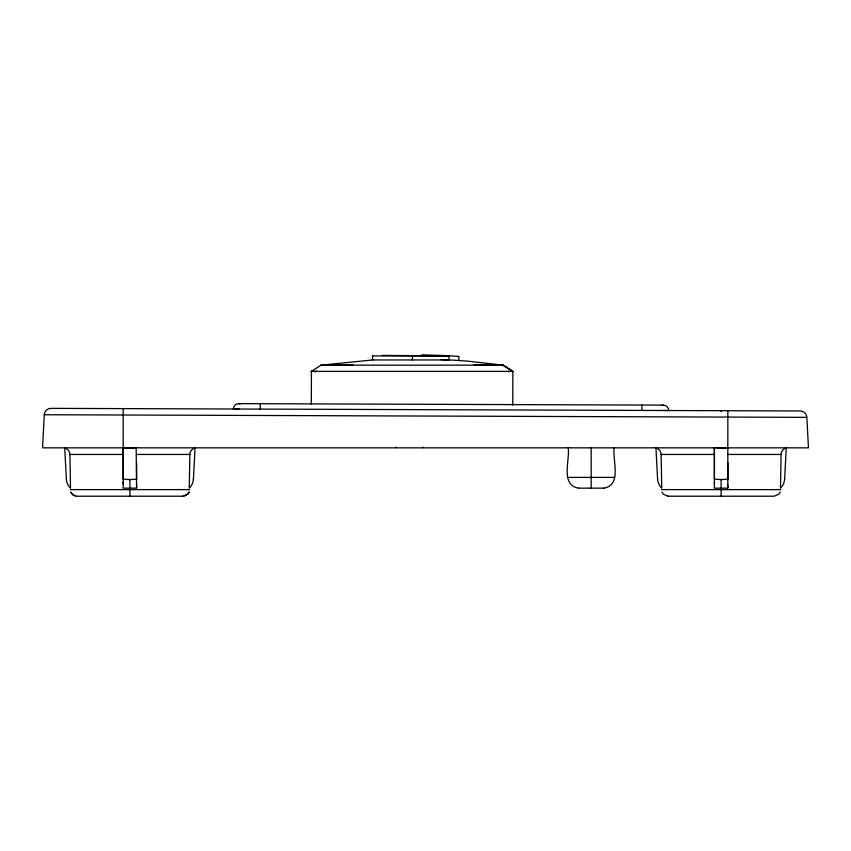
<?xml version="1.0" encoding="UTF-8"?>
<svg xmlns="http://www.w3.org/2000/svg" width="851" height="851" viewBox="0 0 851 851"><rect width="100%" height="100%" fill="white"/><g stroke="black" fill="none" stroke-linecap="round" stroke-linejoin="round"><path stroke-width="1.28" d="M123.172 483.996L123.172 482.209M123.725 448.041L123.172 448.02L123.172 479.06L126.299 479.39A47.496 47.433 0 0 0 129.895 479.528A50.018 49.943 0 0 0 135.798 479.156L136.447 479.081M129.895 479.528L129.895 496.197M136.607 487.846L136.607 485.134M136.607 479.719L136.607 462.87M396.343 447.137L396.343 447.7M423.213 447.137L423.202 447.7M372.302 359.962L448.977 359.962L448.977 355.931L382.269 355.399M714.393 483.996L714.393 482.209M714.946 448.041L714.393 448.02L714.393 479.06L717.51 479.39A47.496 47.433 0 0 0 721.105 479.528A50.018 49.943 0 0 0 727.02 479.156L727.52 479.102M721.105 479.528L721.105 496.197M727.828 487.846L727.828 485.134M727.828 479.719L727.828 462.87M260.236 409.097L260.257 403.736M311.317 404.289L311.434 371.387L509.313 371.387M512.749 405.182L512.866 371.313M641.856 410.427L641.877 405.065M721.127 411.437L721.137 410.767M727.85 410.746L727.828 447.839M123.193 408.64L123.172 447.839M193.4 479.443L195.049 448.02A6.734 6.734 0 0 0 189.858 454.445L189.273 488.144A13.573 13.573 0 0 0 193.411 479.06M784.622 479.443L786.271 448.02A6.734 6.734 0 0 0 781.08 454.445L780.495 488.144A13.573 13.573 0 0 0 784.633 479.06M568.255 447.839C569.968 460.285 560.181 485.134 578.574 488.155M44.284 414.735L42.55 447.839L808.45 447.839L806.854 417.341A6.723 6.723 0 0 0 800.163 410.98L51.017 408.363A6.723 6.723 0 0 0 44.284 414.735L806.631 417.352M372.589 355.931L372.515 359.962M780.282 492.069L778.825 494.24L774.112 496.207L668.099 496.207M310.902 371.685L321.125 365.153L322.465 365.153M184.167 496.08L187.603 494.24L189.06 492.069L187.603 494.24L182.891 496.207M603.784 488.155C622.177 485.134 612.38 460.285 614.103 447.839M513.015 371.706L503.164 365.153L466.933 361.069L444.222 359.569M511.068 371.334L512.855 371.334L508.717 368.632M510.015 371.376L512.738 371.344L502.888 365.153M372.674 359.962L320.912 365.175L503.335 365.153M136.139 448.041L136.607 488.144L123.172 488.155L123.172 448.02M135.905 448.051L132.394 448.105M132.277 448.105L125.257 448.073M503.175 365.175L473.677 365.153M721.605 448.115L725.935 448.062M721.786 448.115L718.021 448.094M326.827 365.175L321.221 365.175M372.344 355.931L448.977 355.931M325.22 365.175L353.154 365.153M311.934 370.951L312.711 370.962M66.378 479.443L64.729 448.02A6.734 6.734 0 0 1 69.92 454.445L123.172 454.445M136.607 454.445L189.869 454.445M657.6 479.443L655.951 448.02A6.734 6.734 0 0 1 661.142 454.445L714.393 454.445M727.828 454.445L781.09 454.445M567.681 477.4L614.677 477.4M578.414 488.155L603.944 488.155M70.154 489.612L189.624 489.612M661.376 489.612L780.846 489.612M182.901 496.207L76.877 496.207L73.186 495.08L70.718 492.069L72.175 494.24L75.611 496.08M238.78 403.64L663.333 405.129M236.046 409.012L239.12 409.023M663.312 410.501L666.067 410.512M666.503 410.512L668.716 410.533A5.372 5.372 0 0 0 661.418 405.491M726.02 448.073L727.828 448.02L727.828 488.144L714.393 488.155L714.393 448.02M234.674 409.001L233.387 408.991A5.372 5.372 0 0 1 240.344 403.885M717.733 448.094L717.042 448.083M421.841 354.814L444.999 355.569M124.565 448.051L124.001 448.041M440.648 359.548L448.977 359.962M445.764 355.612L458.87 356.431L458.87 360.462M668.109 496.207L663.397 494.24L661.94 492.069M506.526 367.217L507.919 368.111M504.132 365.664L504.728 366.058M661.131 454.445L661.727 488.144A13.573 13.573 0 0 1 657.589 479.06M69.91 454.445L70.505 488.144A13.573 13.573 0 0 1 66.367 479.06M591.179 447.839L591.179 488.155M412.416 355.931L412.416 359.962M316.147 371.153A100.28 8.393 0.2 0 1 316.381 371.089M315.689 371.547A100.546 8.627 0 0 1 316.051 371.451M507.824 371.483A100.567 8.319 0 0 1 508.143 371.568M315.178 371.898A101.056 9.17 0 0 1 315.476 371.813M508.643 371.802A101.088 9.074 0 0 1 508.792 371.844M508.717 371.44A100.588 9.499 -0.1 0 1 509.026 371.536"/></g></svg>
